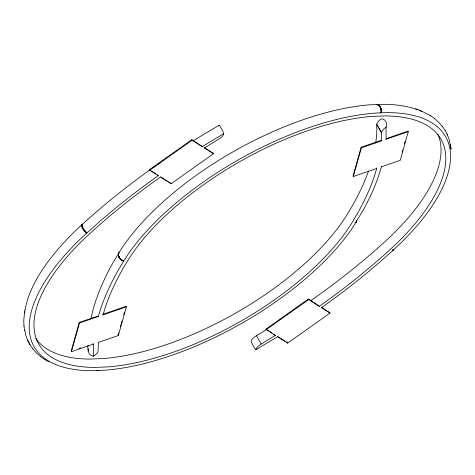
<?xml version="1.0" encoding="UTF-8"?>
<svg xmlns="http://www.w3.org/2000/svg" width="475" height="475" viewBox="0 0 475 475"><rect width="100%" height="100%" fill="white"/><g stroke="black" fill="none" stroke-linecap="round" stroke-linejoin="round"><path stroke-width="0.71" d="M118.91 252.748C117.272 253.567 119.261 260.229 123.702 261.007C120.608 260.181 117.105 256.381 118.91 252.748L122.782 246.78A191.318 82.365 -29.6 0 1 369.158 104.856L383.384 104.292A191.318 82.365 -29.6 0 1 408.5 107.035M122.443 260.638L123.648 261.09L127.52 255.123A191.318 82.365 -29.6 0 1 373.896 113.198L381.152 112.753L381.354 110.794L380.713 107.807L379.014 105.539L377.447 104.577L379.204 105.527L380.582 107.51L381.241 110.438L381.051 112.759L381.354 110.794M93.545 344.031L71.458 351.696L79.509 322.988L98.307 316.516L101.341 306.761A377.376 162.462 -29.6 0 1 116.797 272.769L123.601 261.167C119.457 259.303 117.283 255.396 118.863 252.825M376.449 167.918L376.746 168.441L353.347 176.498L361.398 147.79L381.372 140.915L381.425 132.911L376.877 124.486A7.974 3.432 -29.6 0 1 380.718 119.255L381.858 118.881A6.246 5.617 -35.5 0 1 382.838 119.094C386.169 120.027 387.784 124.218 386.056 127.193L386.098 139.288L386.478 138.534L407.989 131.124L408.28 131.646L400.229 160.354L381.437 166.826L378.397 176.581A377.376 162.462 -29.6 0 1 362.942 210.573L352.218 228.22A191.318 82.365 -29.6 0 1 105.842 370.144L91.616 370.708A191.318 82.365 -29.6 0 1 80.323 239.014L100.231 221.006A377.376 162.462 -29.6 0 1 144.151 185.885L158.252 175.691L157.67 175.002M393.235 249.535L392.95 250.396L379.507 262.337A377.376 162.462 -29.6 0 1 335.588 297.457L321.486 307.652L330.095 313.037L287.648 343.11L277.489 336.728L255.924 349.707L254.725 348.478L251.655 342.825A6.573 1.401 66.1 0 1 251.317 341.875L251.263 340.985A7.974 3.432 -29.6 0 1 256.452 335.7L264.688 330.725A371.824 160.075 -29.6 0 0 266.528 329.603M381.241 112.753L381.253 111.827L381.152 112.753L388.122 112.634A191.318 82.365 -29.6 0 1 399.416 244.328L392.95 250.396L393.146 249.624L392.861 250.479M381.271 111.482L381.033 108.757L380.196 106.94C379.757 105.806 377.833 104.524 377.643 104.571L376.491 104.417M356.499 221.255C357.218 218.791 355.152 225.5 356.672 220.596L356.179 222.104L356.482 221.415M24.884 309.617L23.762 320.091L23.988 326.111M321.486 307.652L321.498 307.337L330.095 313.037M381.14 110.443L381.294 110.105M218.999 125.673L219.26 125.335A6.573 1.377 66.5 0 1 219.592 125.572L223.018 131.492L223.737 134.015A7.974 3.432 -29.6 0 1 218.547 139.3L204.416 147.939L204.125 147.422L213.566 153.662L171.119 183.736L160.396 177.033L146.496 187.085A371.563 159.962 -29.6 0 0 89.941 233.48L83.659 239.376A186.01 80.079 -29.6 0 0 94.632 367.418L108.46 366.866A186.01 80.079 -29.6 0 0 347.997 228.879L351.761 223.084A371.563 159.962 -29.6 0 0 373.754 178.06L376.746 168.441M255.924 349.707L256.001 349.327A7.974 3.432 -29.6 0 1 261.191 344.043L256.405 335.623M356.63 220.667L356.434 221.498M98.307 316.516L97.399 316.249L79.212 322.466L71.161 351.173L71.458 351.696M118.631 332.928L118.043 335.029L118.34 335.546L98.367 342.428L98.123 350.514A7.974 3.432 -29.6 0 1 94.282 355.745L93.682 356.149C88.386 356.131 87.097 349.321 88.059 345.272M120.401 326.628L120.988 324.526M121.38 323.125L121.974 321.023M123.737 314.723L124.331 312.621M118.34 335.546L126.392 306.838L126.095 306.322L102.695 314.379L102.992 314.901L126.392 306.838M381.372 140.915L381.075 140.392L361.101 147.274L353.05 175.982L353.347 176.498M402.093 152.131L402.681 150.029M404.451 143.729L405.038 141.627M102.992 314.901L105.984 305.282A371.563 159.962 -29.6 0 1 127.977 260.258L131.741 254.458A186.01 80.079 -29.6 0 1 371.278 116.47L385.106 115.924A186.01 80.079 -29.6 0 1 396.085 243.966L389.797 249.862A371.563 159.962 -29.6 0 1 333.242 296.257L319.343 306.31L308.328 299.084L265.875 329.157L275.322 335.397L261.191 344.043M381.36 111.488L381.253 111.827M86.877 232.863L84.289 230.761L82.294 227.098L81.997 224.705L81.831 226.296L82.751 228.588L86.693 233.023L82.686 228.232L81.884 225.987L82.133 224.521A377.322 162.444 -29.6 0 1 149.566 170.139M118.607 253.341L118.358 254.588M121.279 259.884L122.182 260.383M120.49 259.219L121.885 260.199M118.412 255.396L119.231 257.688L120.288 258.893M119.641 258.133L119.16 257.254M381.674 166.393L381.437 166.826M356.137 222.181L356.547 221.172M118.702 253.116L118.418 254.25M118.863 252.819L112.058 264.427A377.346 162.45 -29.6 0 0 96.829 297.772M26.968 301.767A191.318 82.365 -29.6 0 1 81.961 224.687L81.884 226.527L82.751 228.588M82.062 228.089L83.107 227.103M81.908 224.782L81.831 226.296L82.603 228.315L84.52 231.022L86.509 232.881M84.033 230.072L83.256 228.974M158.252 175.691L149.346 169.783L191.799 139.709L202.255 146.585L223.814 133.635M149.643 170.305L192.09 140.232L202.196 146.52M266.172 329.68L308.625 299.606M386.056 127.193L385.457 127.597A7.974 3.432 -29.6 0 0 381.615 132.828L381.425 132.911M219.076 125.293L204.143 134.122A377.322 162.444 -29.6 0 0 193.58 140.63M78.791 348.543L80.875 347.831M386.139 139.217L408.28 131.646M376.823 104.423L377.067 104.452M381.205 110.093L379.964 106.424L378.783 105.177L377.447 104.577M98.42 370.589L96.9 370.245L98.266 370.577M381.158 109.749L380.713 107.807M381.241 110.438L381.271 111.132M97.933 370.548L97.084 370.233M376.966 104.458L377.304 104.506M377.209 104.512L378.688 105.171L379.863 106.418M92.928 343.858L93.64 344.054L93.682 356.149M415.542 108.799L420.601 110.61M123.648 261.09L122.14 260.466M420.874 110.717L430.843 115.888M44.668 359.45L48.925 361.885M277.501 336.454L284.887 341.056M286.116 341.822L287.648 343.11M204.416 147.939L213.566 153.662M160.698 176.884L164.267 179.117M165.46 179.865L167.248 180.981M168.435 181.723L170.222 182.845M149.346 169.783L150.533 170.531M151.727 171.273L155.883 173.88M308.328 299.084L319.343 306.31M265.875 329.157L268.927 331.063M270.144 331.829L271.973 332.969M273.802 334.115L275.322 335.397M434.429 118.453L438.562 122.063L442.32 126.344M32.68 348.656L36.438 352.937L40.571 356.547M430.593 115.716L434.684 118.631M40.316 356.369L44.407 359.284M121.042 259.587L120.252 258.976M84.164 230.422L86.688 232.726M393.146 249.624L393.104 249.981M442.142 126.089L445.14 130.488M32.858 348.911L30.002 344.791L27.562 340.07M376.877 124.486L381.615 132.828M361.101 147.274L361.398 147.79M191.799 139.709L192.09 140.232M170.822 183.213L171.119 183.736M79.212 322.466L79.509 322.988M380.196 106.94L380.487 107.504M447.046 134.075L447.438 134.93M27.805 340.646L30.002 344.791M444.998 130.209L447.195 134.354M447.325 134.639L449.196 139.644L451.012 148.889M27.675 340.361L25.804 335.356L23.946 325.803M119.071 257.42L118.507 255.592M83.077 229.128L82.923 228.428M451.054 149.197L450.371 144.305M24.587 330.386L24.629 330.695M376.687 124.569L376.847 129.129A371.824 160.075 -29.6 0 1 375.707 142.993M88.249 350.93L88.409 349.309A6.246 5.647 -35.6 0 1 88.576 348.686M310.715 300.728A371.824 160.075 -29.6 0 0 385.065 241.52L391.341 235.624A186.01 80.079 -29.6 0 0 437.974 134.366M409.195 107.202A191.318 82.365 -29.6 0 1 413.897 108.52M414.55 108.728A191.318 82.365 -29.6 0 1 417.703 109.844M419.603 110.604A191.318 82.365 -29.6 0 1 421.61 111.488M91.069 318.315A377.346 162.45 -29.6 0 1 93.242 309.213M93.427 308.548A377.346 162.45 -29.6 0 1 96.603 298.419M368.535 171.065A371.824 160.075 -29.6 0 1 347.023 214.742L343.259 220.542A186.01 80.079 -29.6 0 1 103.722 358.53L89.894 359.076A186.01 80.079 -29.6 0 1 35.69 338.396M24.765 312.894A191.318 82.365 -29.6 0 1 24.914 311.63M25.193 309.706A191.318 82.365 -29.6 0 1 25.418 308.412M25.543 307.758A191.318 82.365 -29.6 0 1 26.784 302.444M153.193 167.55A377.322 162.444 -29.6 0 1 155.016 166.262M157.955 164.202A377.322 162.444 -29.6 0 1 159.131 163.376"/></g></svg>
